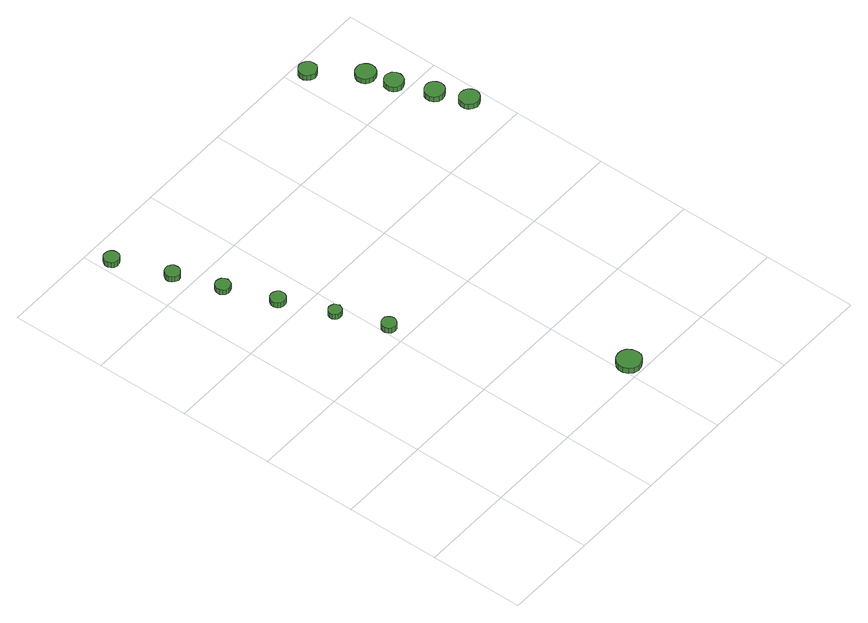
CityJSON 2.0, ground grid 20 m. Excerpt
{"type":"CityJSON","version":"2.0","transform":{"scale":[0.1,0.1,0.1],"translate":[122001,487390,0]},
"CityObjects":{
"tree1":{"type":"SolitaryVegetationObject","attributes":{"function":"something"},"geometry":[{"type":"MultiSurface","lod":"1","boundaries":[[[0,1,2,3,4,5,6,7,8,9,10,11,12,13,14]],[[15,16,17,18,19,20,21,22,23,24,25,26,27,28,29]],[[0,29,28,1]],[[1,28,27,2]],[[2,27,26,3]],[[3,26,25,4]],[[4,25,24,5]],[[5,24,23,6]],[[6,23,22,7]],[[7,22,21,8]],[[8,21,20,9]],[[9,20,19,10]],[[10,19,18,11]],[[11,18,17,12]],[[12,17,16,13]],[[13,16,15,14]],[[14,15,29,0]]]}]},
"tree2":{"type":"SolitaryVegetationObject","attributes":{"function":"something"},"geometry":[{"type":"MultiSurface","lod":"1","boundaries":[[[30,31,32,33,34,35,36,37,38,39,40,41,42,43,44]],[[45,46,47,48,49,50,51,52,53,54,55,56,57,58,59]],[[30,59,58,31]],[[31,58,57,32]],[[32,57,56,33]],[[33,56,55,34]],[[34,55,54,35]],[[35,54,53,36]],[[36,53,52,37]],[[37,52,51,38]],[[38,51,50,39]],[[39,50,49,40]],[[40,49,48,41]],[[41,48,47,42]],[[42,47,46,43]],[[43,46,45,44]],[[44,45,59,30]]]}]},
"tree3":{"type":"SolitaryVegetationObject","attributes":{"function":"something"},"geometry":[{"type":"MultiSurface","lod":"1","boundaries":[[[60,61,62,63,64,65,66,67,68,69,70,71,72,73,74]],[[75,76,77,78,79,80,81,82,83,84,85,86,87,88,89]],[[60,89,88,61]],[[61,88,87,62]],[[62,87,86,63]],[[63,86,85,64]],[[64,85,84,65]],[[65,84,83,66]],[[66,83,82,67]],[[67,82,81,68]],[[68,81,80,69]],[[69,80,79,70]],[[70,79,78,71]],[[71,78,77,72]],[[72,77,76,73]],[[73,76,75,74]],[[74,75,89,60]]]}]},
"tree4":{"type":"SolitaryVegetationObject","attributes":{"function":"something"},"geometry":[{"type":"MultiSurface","lod":"1","boundaries":[[[90,91,92,93,94,95,96,97,98,99,100,101,102,103,104]],[[105,106,107,108,109,110,111,112,113,114,115,116,117,118,119]],[[90,119,118,91]],[[91,118,117,92]],[[92,117,116,93]],[[93,116,115,94]],[[94,115,114,95]],[[95,114,113,96]],[[96,113,112,97]],[[97,112,111,98]],[[98,111,110,99]],[[99,110,109,100]],[[100,109,108,101]],[[101,108,107,102]],[[102,107,106,103]],[[103,106,105,104]],[[104,105,119,90]]]}]},
"tree5":{"type":"SolitaryVegetationObject","attributes":{"function":"something"},"geometry":[{"type":"MultiSurface","lod":"1","boundaries":[[[120,121,122,123,124,125,126,127,128,129,130,131,132,133,134]],[[135,136,137,138,139,140,141,142,143,144,145,146,147,148,149]],[[120,149,148,121]],[[121,148,147,122]],[[122,147,146,123]],[[123,146,145,124]],[[124,145,144,125]],[[125,144,143,126]],[[126,143,142,127]],[[127,142,141,128]],[[128,141,140,129]],[[129,140,139,130]],[[130,139,138,131]],[[131,138,137,132]],[[132,137,136,133]],[[133,136,135,134]],[[134,135,149,120]]]}]},
"tree6":{"type":"SolitaryVegetationObject","attributes":{"function":"something"},"geometry":[{"type":"MultiSurface","lod":"1","boundaries":[[[150,151,152,153,154,155,156,157,158,159,160,161,162,163,164]],[[165,166,167,168,169,170,171,172,173,174,175,176,177,178,179]],[[150,179,178,151]],[[151,178,177,152]],[[152,177,176,153]],[[153,176,175,154]],[[154,175,174,155]],[[155,174,173,156]],[[156,173,172,157]],[[157,172,171,158]],[[158,171,170,159]],[[159,170,169,160]],[[160,169,168,161]],[[161,168,167,162]],[[162,167,166,163]],[[163,166,165,164]],[[164,165,179,150]]]}]},
"tree7":{"type":"SolitaryVegetationObject","attributes":{"function":"something"},"geometry":[{"type":"MultiSurface","lod":"1","boundaries":[[[180,181,182,183,184,185,186,187,188,189,190,191,192,193,194]],[[195,196,197,198,199,200,201,202,203,204,205,206,207,208,209]],[[180,209,208,181]],[[181,208,207,182]],[[182,207,206,183]],[[183,206,205,184]],[[184,205,204,185]],[[185,204,203,186]],[[186,203,202,187]],[[187,202,201,188]],[[188,201,200,189]],[[189,200,199,190]],[[190,199,198,191]],[[191,198,197,192]],[[192,197,196,193]],[[193,196,195,194]],[[194,195,209,180]]]}]},
"tree8":{"type":"SolitaryVegetationObject","attributes":{"function":"something"},"geometry":[{"type":"MultiSurface","lod":"1","boundaries":[[[210,211,212,213,214,215,216,217,218,219,220,221,222,223,224]],[[225,226,227,228,229,230,231,232,233,234,235,236,237,238,239]],[[210,239,238,211]],[[211,238,237,212]],[[212,237,236,213]],[[213,236,235,214]],[[214,235,234,215]],[[215,234,233,216]],[[216,233,232,217]],[[217,232,231,218]],[[218,231,230,219]],[[219,230,229,220]],[[220,229,228,221]],[[221,228,227,222]],[[222,227,226,223]],[[223,226,225,224]],[[224,225,239,210]]]}]},
"tree9":{"type":"SolitaryVegetationObject","attributes":{"function":"something"},"geometry":[{"type":"MultiSurface","lod":"1","boundaries":[[[240,241,242,243,244,245,246,247,248,249,250,251,252,253,254]],[[255,256,257,258,259,260,261,262,263,264,265,266,267,268,269]],[[240,269,268,241]],[[241,268,267,242]],[[242,267,266,243]],[[243,266,265,244]],[[244,265,264,245]],[[245,264,263,246]],[[246,263,262,247]],[[247,262,261,248]],[[248,261,260,249]],[[249,260,259,250]],[[250,259,258,251]],[[251,258,257,252]],[[252,257,256,253]],[[253,256,255,254]],[[254,255,269,240]]]}]},
"tree10":{"type":"SolitaryVegetationObject","attributes":{"function":"something"},"geometry":[{"type":"MultiSurface","lod":"1","boundaries":[[[270,271,272,273,274,275,276,277,278,279,280,281,282,283,284]],[[285,286,287,288,289,290,291,292,293,294,295,296,297,298,299]],[[270,299,298,271]],[[271,298,297,272]],[[272,297,296,273]],[[273,296,295,274]],[[274,295,294,275]],[[275,294,293,276]],[[276,293,292,277]],[[277,292,291,278]],[[278,291,290,279]],[[279,290,289,280]],[[280,289,288,281]],[[281,288,287,282]],[[282,287,286,283]],[[283,286,285,284]],[[284,285,299,270]]]}]},
"tree11":{"type":"SolitaryVegetationObject","attributes":{"function":"something"},"geometry":[{"type":"MultiSurface","lod":"1","boundaries":[[[300,301,302,303,304,305,306,307,308,309,310,311,312,313,314]],[[315,316,317,318,319,320,321,322,323,324,325,326,327,328,329]],[[300,329,328,301]],[[301,328,327,302]],[[302,327,326,303]],[[303,326,325,304]],[[304,325,324,305]],[[305,324,323,306]],[[306,323,322,307]],[[307,322,321,308]],[[308,321,320,309]],[[309,320,319,310]],[[310,319,318,311]],[[311,318,317,312]],[[312,317,316,313]],[[313,316,315,314]],[[314,315,329,300]]]}]},
"tree12":{"type":"SolitaryVegetationObject","attributes":{"function":"something"},"geometry":[{"type":"MultiSurface","lod":"1","boundaries":[[[330,331,332,333,334,335,336,337,338,339,340,341,342,343,344]],[[345,346,347,348,349,350,351,352,353,354,355,356,357,358,359]],[[330,359,358,331]],[[331,358,357,332]],[[332,357,356,333]],[[333,356,355,334]],[[334,355,354,335]],[[335,354,353,336]],[[336,353,352,337]],[[337,352,351,338]],[[338,351,350,339]],[[339,350,349,340]],[[340,349,348,341]],[[341,348,347,342]],[[342,347,346,343]],[[343,346,345,344]],[[344,345,359,330]]]}]}
},
"vertices":[
[39,953,15],[38,959,15],[34,965,15],[28,968,15],[21,969,15],[15,967,15],[10,962,15],[7,956,15],[7,950,15],[10,944,15],[15,939,15],[21,937,15],[28,938,15],[34,941,15],[38,946,15],[38,946,2],[34,941,2],[28,938,2],[21,937,2],[15,939,2],[10,944,2],[7,950,2],[7,956,2],[10,962,2],[15,967,2],[21,969,2],[28,968,2],[34,965,2],[38,959,2],[39,953,2],
[82,841,13],[81,848,13],[77,853,13],[71,857,13],[65,857,13],[58,855,13],[54,851,13],[51,845,13],[51,838,13],[54,832,13],[58,828,13],[65,825,13],[71,826,13],[77,830,13],[81,835,13],[81,835,0],[77,830,0],[71,826,0],[65,825,0],[58,828,0],[54,832,0],[51,838,0],[51,845,0],[54,851,0],[58,855,0],[65,857,0],[71,857,0],[77,853,0],[81,848,0],[82,841,0],
[115,747,13],[113,753,13],[110,758,13],[104,761,13],[98,762,13],[91,760,13],[87,756,13],[84,750,13],[84,743,13],[87,738,13],[91,733,13],[98,731,13],[104,732,13],[110,735,13],[113,740,13],[113,740,0],[110,735,0],[104,732,0],[98,731,0],[91,733,0],[87,738,0],[84,743,0],[84,750,0],[87,756,0],[91,760,0],[98,762,0],[104,761,0],[110,758,0],[113,753,0],[115,747,0],
[153,645,13],[152,652,13],[148,657,13],[142,660,13],[136,661,13],[129,659,13],[124,654,13],[122,648,13],[122,642,13],[124,636,13],[129,631,13],[136,629,13],[142,630,13],[148,633,13],[152,639,13],[152,639,0],[148,633,0],[142,630,0],[136,629,0],[129,631,0],[124,636,0],[122,642,0],[122,648,0],[124,654,0],[129,659,0],[136,661,0],[142,660,0],[148,657,0],[152,652,0],[153,645,0],
[193,541,13],[191,547,13],[188,552,13],[183,554,13],[177,555,13],[172,553,13],[168,549,13],[165,544,13],[165,538,13],[168,533,13],[172,529,13],[177,528,13],[183,528,13],[188,531,13],[191,536,13],[191,536,0],[188,531,0],[183,528,0],[177,528,0],[172,529,0],[168,533,0],[165,538,0],[165,544,0],[168,549,0],[172,553,0],[177,555,0],[183,554,0],[188,552,0],[191,547,0],[193,541,0],
[231,441,14],[229,447,14],[225,453,14],[220,456,14],[213,456,14],[207,454,14],[202,450,14],[200,444,14],[200,438,14],[202,432,14],[207,427,14],[213,425,14],[220,426,14],[225,429,14],[229,435,14],[229,435,1],[225,429,1],[220,426,1],[213,425,1],[207,427,1],[202,432,1],[200,438,1],[200,444,1],[202,450,1],[207,454,1],[213,456,1],[220,456,1],[225,453,1],[229,447,1],[231,441,1],
[443,27,19],[441,37,19],[435,46,19],[426,51,19],[415,52,19],[405,49,19],[397,42,19],[393,32,19],[393,21,19],[397,12,19],[405,5,19],[415,1,19],[426,3,19],[435,8,19],[441,16,19],[441,16,6],[435,8,6],[426,3,6],[415,1,6],[405,5,6],[397,12,6],[393,21,6],[393,32,6],[397,42,6],[405,49,6],[415,52,6],[426,51,6],[435,46,6],[441,37,6],[443,27,6],
[652,970,17],[651,978,17],[646,984,17],[639,988,17],[631,989,17],[624,986,17],[618,981,17],[615,974,17],[615,966,17],[618,959,17],[624,954,17],[631,951,17],[639,952,17],[646,956,17],[651,962,17],[651,962,4],[646,956,4],[639,952,4],[631,951,4],[624,954,4],[618,959,4],[615,966,4],[615,974,4],[618,981,4],[624,986,4],[631,989,4],[639,988,4],[646,984,4],[651,978,4],[652,970,4],
[733,827,15],[731,835,15],[727,842,15],[719,846,15],[711,847,15],[703,844,15],[697,839,15],[694,831,15],[694,823,15],[697,815,15],[703,810,15],[711,807,15],[719,808,15],[727,812,15],[731,819,15],[731,819,2],[727,812,2],[719,808,2],[711,807,2],[703,810,2],[697,815,2],[694,823,2],[694,831,2],[697,839,2],[703,844,2],[711,847,2],[719,846,2],[727,842,2],[731,835,2],[733,827,2],
[718,882,15],[716,890,15],[711,897,15],[704,902,15],[695,902,15],[687,900,15],[680,894,15],[677,886,15],[677,877,15],[680,869,15],[687,864,15],[695,861,15],[704,862,15],[711,866,15],[716,873,15],[716,873,3],[711,866,3],[704,862,3],[695,861,3],[687,864,3],[680,869,3],[677,877,3],[677,886,3],[680,894,3],[687,900,3],[695,902,3],[704,902,3],[711,897,3],[716,890,3],[718,882,3],
[763,752,14],[761,761,14],[756,768,14],[748,772,14],[740,773,14],[732,770,14],[725,764,14],[722,757,14],[722,748,14],[725,740,14],[732,734,14],[740,732,14],[748,733,14],[756,737,14],[761,744,14],[761,744,1],[756,737,1],[748,733,1],[740,732,1],[732,734,1],[725,740,1],[722,748,1],[722,757,1],[725,764,1],[732,770,1],[740,773,1],[748,772,1],[756,768,1],[761,761,1],[763,752,1],
[788,689,15],[786,697,15],[781,704,15],[773,708,15],[765,709,15],[757,707,15],[750,701,15],[747,693,15],[747,684,15],[750,677,15],[757,671,15],[765,668,15],[773,669,15],[781,673,15],[786,680,15],[786,680,2],[781,673,2],[773,669,2],[765,668,2],[757,671,2],[750,677,2],[747,684,2],[747,693,2],[750,701,2],[757,707,2],[765,709,2],[773,708,2],[781,704,2],[786,697,2],[788,689,2]
]}
